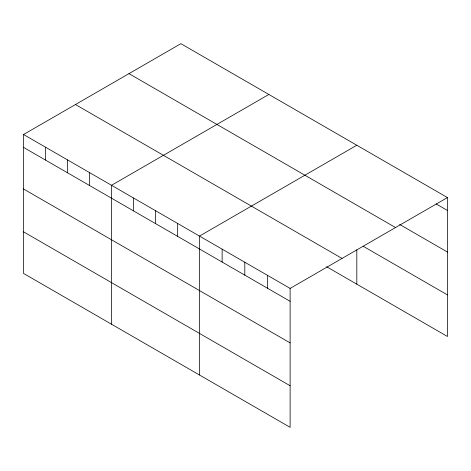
<?xml version="1.0" encoding="UTF-8"?>
<svg xmlns="http://www.w3.org/2000/svg" width="471" height="471" viewBox="0 0 471 471"><rect width="100%" height="100%" fill="white"/><g stroke="black" fill="none" stroke-linecap="round" stroke-linejoin="round"><path stroke-width="0.71" d="M23.55 134.506L290.118 288.405L290.118 427.327L23.55 273.427L23.55 134.506L180.882 43.673L447.45 197.573L447.45 336.494L326.656 266.757M268.853 94.459L111.515 185.291L111.515 324.213M356.818 145.245L199.486 236.083L199.486 375.004M290.118 288.405L447.45 197.573M436.122 203.925L447.45 210.466M399.614 224.437L447.45 252.056M128.966 73.647L395.528 227.546M363.112 246.215L447.45 294.905M75.472 104.533L342.034 258.432M23.55 147.405L290.118 301.305M23.55 188.989L290.118 342.894M23.55 231.838L290.118 385.743M356.818 249.748L356.818 284.166M267.457 275.323L267.457 288.223M244.802 262.247L244.802 275.141M222.141 249.165L222.141 262.059M177.49 223.384L177.49 236.283M155.501 210.69L155.501 223.584M133.511 197.991L133.511 210.884M89.525 172.598L89.525 185.492M67.536 159.899L67.536 172.798M45.54 147.205L45.54 160.099"/></g></svg>
